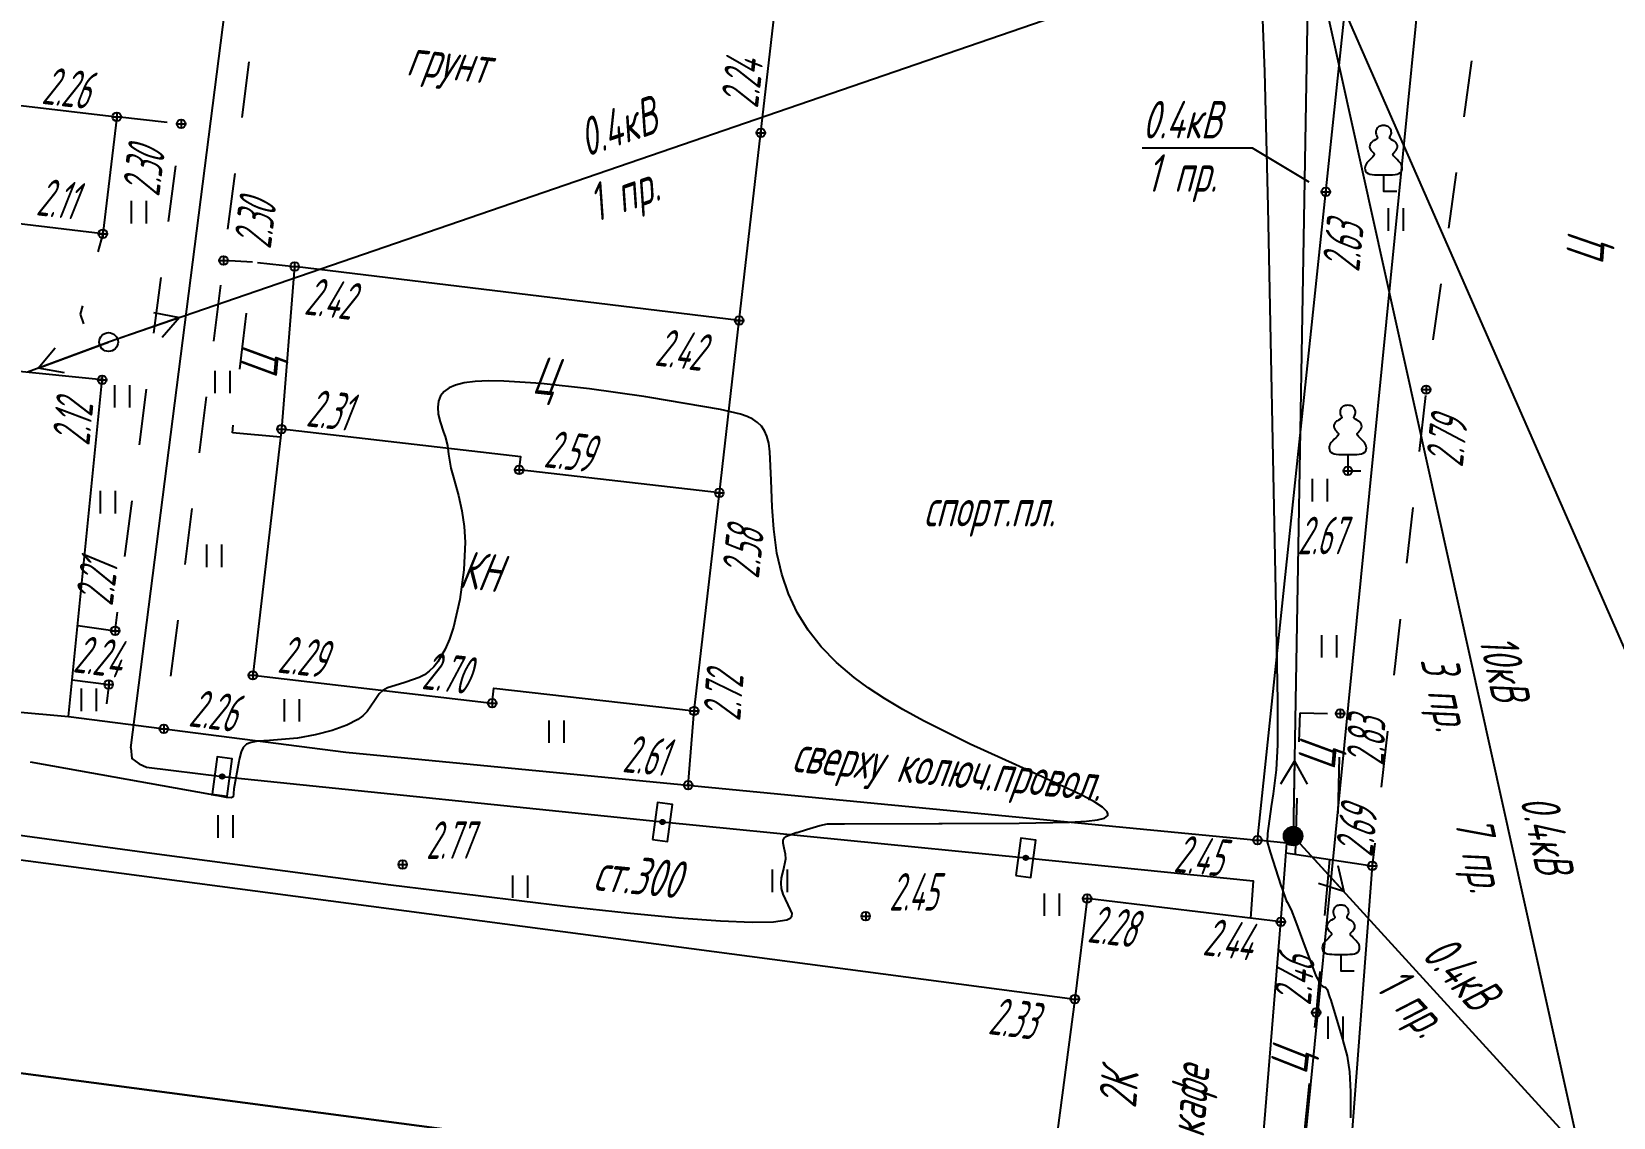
# Model space of a CAD drawing. Extents: x 1233805 to 1234355, y 654698 to 655114.
# Drawn here: x 1233911.2 to 1233953.33, y 654887.47 to 654916.4 of the extents above; entities that cross this region are included whole.
import ezdxf

# ---------------------------------------------------------------- set-up
doc = ezdxf.new("R2010")
doc.units = 0
doc.linetypes.add('ИИDash_05_15', pattern=[2, 0.5, -1.5])
doc.linetypes.add('ИИDash_15_15', pattern=[3, 1.5, -1.5])
for name, color, linetype, lineweight in [('ИИ_ГОРИЗОНТАЛИ_ОСН', 32, 'Continuous', 25), ('ИИ_ДОРОГИ_АД', 7, 'Continuous', 25), ('ИИ_ЛЭП_ВН', 250, 'Continuous', 25), ('ИИ_ЛЭП_НН', 250, 'Continuous', 25), ('ИИ_ОГРАДЫ', 7, 'Continuous', 25), ('ИИ_ОТМЕТКИ', 7, 'Continuous', 25), ('ИИ_СООРУЖЕНИЕ', 7, 'Continuous', 25), ('ИИ_СТРОЕНИЕ', 7, 'Continuous', 25), ('ИИ_ТЕПЛОТРАССА', 5, 'Continuous', 25), ('ИИ_УГОДЬЯ', 7, 'Continuous', 25)]:
    doc.layers.add(name, color=color, linetype=linetype, lineweight=lineweight)
doc.styles.add('VNIPISIMPLEXCUR', font='simplex.shx', dxfattribs={"width": 0.8, "oblique": 15})
doc.styles.add('ГОСТ 2.304 КУРСИВ', font='cs_gost2304.shx', dxfattribs={"oblique": 15})
doc.linetypes.add('ИИ054741_6', pattern='A,2,-0.5,[35,3dservice.shx,S=1,R=0,X=0,Y=0],-0.5,2', length=5)
doc.linetypes.add('ИИ054763', pattern='A,2.5,[23,3dservice.shx,S=0.85,R=45,X=0,Y=0],5,[23,3dservice.shx,S=0.85,R=225,X=0,Y=0],2.5', length=10)
doc.linetypes.add('ИИ251215', pattern='A,8,-0.6,["2Т",VNIPISIMPLEXCUR,S=2,R=0,X=0,Y=-1],-4.4,24', length=37)
doc.linetypes.add('ИИ251225', pattern='A,2,-2,3,-0.6,["2Т",VNIPISIMPLEXCUR,S=2,R=0,X=0,Y=-1],-4.4,3,-2,8,-2,8,-2,6', length=43)

# ---------------------------------------------------------------- blocks, each defined once
blk = doc.blocks.new('ИИ05401')
at = {"color": 0, "linetype": 'Continuous', "lineweight": 25}
for points in [[(-0.4, 1.2), (-0.4, 0)], [(0.4, 1.2), (0.4, 0)]]:
    blk.add_lwpolyline(points, dxfattribs=at)
blk = doc.blocks.new('ИИ053881')
at = {"color": 0, "linetype": 'Continuous', "lineweight": 25}
blk.add_lwpolyline([(0, 0.875), (0.129, 0.876), (0.342, 0.878), (0.479, 0.882), (0.614, 0.891), (0.726, 0.907), (0.816, 0.94), (0.906, 1), (0.956, 1.071), (0.983, 1.151), (0.991, 1.231), (0.986, 1.295), (0.963, 1.379), (0.932, 1.445), (0.884, 1.516), (0.798, 1.61), (0.719, 1.692), (0.646, 1.766), (0.575, 1.842), (0.536, 1.889), (0.511, 1.929), (0.501, 1.967), (0.504, 1.992), (0.518, 2.017), (0.545, 2.049), (0.608, 2.115), (0.679, 2.198), (0.732, 2.29), (0.745, 2.372), (0.736, 2.444), (0.709, 2.515), (0.672, 2.575), (0.633, 2.617), (0.596, 2.646), (0.548, 2.678), (0.495, 2.709), (0.408, 2.76), (0.363, 2.789), (0.336, 2.812), (0.324, 2.831), (0.321, 2.846), (0.325, 2.865), (0.335, 2.89), (0.353, 2.928), (0.372, 2.968), (0.4, 3.034), (0.413, 3.103), (0.412, 3.19), (0.398, 3.247), (0.363, 3.319), (0.32, 3.377), (0.284, 3.414), (0.246, 3.444), (0.181, 3.476), (0.125, 3.489), (0.07, 3.496), (0, 3.5), (-0.07, 3.496), (-0.125, 3.489), (-0.181, 3.476), (-0.246, 3.444), (-0.284, 3.414), (-0.32, 3.377), (-0.363, 3.319), (-0.398, 3.247), (-0.412, 3.19), (-0.413, 3.103), (-0.4, 3.034), (-0.372, 2.968), (-0.353, 2.928), (-0.335, 2.89), (-0.325, 2.865), (-0.321, 2.846), (-0.324, 2.831), (-0.336, 2.812), (-0.363, 2.789), (-0.408, 2.76), (-0.495, 2.709), (-0.548, 2.678), (-0.596, 2.646), (-0.633, 2.617), (-0.672, 2.575), (-0.709, 2.515), (-0.736, 2.444), (-0.745, 2.372), (-0.732, 2.29), (-0.679, 2.198), (-0.608, 2.115), (-0.545, 2.049), (-0.518, 2.017), (-0.504, 1.992), (-0.501, 1.967), (-0.511, 1.929), (-0.536, 1.889), (-0.575, 1.842), (-0.646, 1.766), (-0.719, 1.692), (-0.798, 1.61), (-0.884, 1.516), (-0.932, 1.445), (-0.963, 1.379), (-0.986, 1.295), (-0.991, 1.231), (-0.983, 1.151), (-0.956, 1.071), (-0.906, 1), (-0.816, 0.94), (-0.726, 0.907), (-0.614, 0.891), (-0.479, 0.882), (-0.342, 0.878), (-0.129, 0.876)], close=True, dxfattribs=at)
blk.add_lwpolyline([(0, 0.875), (0, 0), (0.7, 0)], dxfattribs=at)
blk = doc.blocks.new('ИИ0510611')
at = {"color": 0, "linetype": 'Continuous', "lineweight": 25}
blk.add_circle((0, 0), 0.5, dxfattribs=at)
blk = doc.blocks.new('ИИ051144')
at = {"color": 0, "linetype": 'Continuous', "lineweight": 25, "flags": 128}
for points in [[(4, 0), (0, 0)], [(2.775, 0.707), (4, 0), (2.775, -0.707)]]:
    blk.add_lwpolyline(points, dxfattribs=at)
blk = doc.blocks.new('ИИ051083')
h = blk.add_hatch(color=0)
edge = h.paths.add_edge_path()
edge.add_arc((0, 0), 0.12, 0, 360)
at = {"color": 0}
blk.add_lwpolyline([(-0.4, -1), (0.4, -1), (0.4, 1), (-0.4, 1)], close=True, dxfattribs=at)
blk.add_circle((0, 0), 0.12, dxfattribs=at)
blk = doc.blocks.new('ИИ0510711')
at = {"linetype": 'Continuous', "lineweight": 25}
h = blk.add_hatch(color=0, dxfattribs=at)
edge = h.paths.add_edge_path()
edge.add_arc((0, 0), 0.5, 0, 360)
at = {"color": 0, "linetype": 'Continuous', "lineweight": 25}
blk.add_circle((0, 0), 0.5, dxfattribs=at)
blk = doc.blocks.new('PICKET')
at = {"color": 0, "linetype": 'Continuous', "lineweight": 25}
for p, q in [((-0.23, 0), (0.23, 0)), ((0, 0.23), (0, -0.23))]:
    blk.add_line(p, q, dxfattribs=at)
blk.add_circle((0, 0), 0.23, dxfattribs=at)
at = {"color": 0, "linetype": 'Continuous', "style": 'VNIPISIMPLEXCUR', "oblique": 15, "width": 0.8}
blk.add_attdef('OTMETKA', (1.25, 0.3), '', height=2, dxfattribs=at)
at = {"color": 8, "linetype": 'Continuous', "style": 'VNIPISIMPLEXCUR', "oblique": 15, "width": 0.8, "flags": 1}
blk.add_attdef('NOMER', (1.25, -2.7), '', height=2, dxfattribs=at)

msp = doc.modelspace()

# ---------------------------------------------------------------- linework, layer by layer
at = {"layer": 'ИИ_ГОРИЗОНТАЛИ_ОСН', "elevation": 2.5, "flags": 128}
for points in [[(1233943.943, 654917.877), (1233944.039, 654915.339), (1233944.134, 654911.732), (1233944.334, 654901.5), (1233944.383, 654898.561), (1233944.383, 654897.394), (1233944.35, 654896.729), (1233944.271, 654896.088), (1233944.221, 654895.754), (1233944.119, 654895.033), (1233944.114, 654894.809), (1233944.175, 654894.592), (1233944.194, 654894.537), (1233944.479, 654893.648), (1233944.508, 654893.557), (1233944.618, 654893.247), (1233944.642, 654893.206), (1233944.748, 654892.999), (1233944.871, 654892.694), (1233945.051, 654892.193), (1233945.41, 654891.238), (1233945.54, 654891.003), (1233945.595, 654890.95), (1233945.651, 654890.934), (1233945.667, 654890.933), (1233945.713, 654890.878), (1233945.784, 654890.655), (1233945.797, 654890.613), (1233946.127, 654889.522), (1233946.128, 654889.516), (1233946.241, 654889.1), (1233946.303, 654888.685), (1233946.333, 654888.146), (1233946.332, 654887.458)], [(1233906.458, 654895.595), (1233914.405, 654894.504), (1233920.774, 654893.665), (1233925.418, 654893.097), (1233927.069, 654892.917), (1233928.444, 654892.785), (1233929.548, 654892.702), (1233930.39, 654892.666), (1233930.966, 654892.676), (1233931.316, 654892.731), (1233931.408, 654892.774), (1233931.454, 654892.829), (1233931.456, 654892.896), (1233931.413, 654892.993), (1233931.413, 654892.994), (1233931.217, 654893.413), (1233931.175, 654893.568), (1233931.163, 654893.71), (1233931.179, 654893.854), (1233931.228, 654894.05), (1233931.289, 654894.354), (1233931.28, 654894.481), (1233931.245, 654894.644), (1233931.217, 654894.772), (1233931.218, 654894.85), (1233931.246, 654894.91), (1233931.307, 654894.959), (1233931.567, 654895.055), (1233931.59, 654895.062), (1233931.84, 654895.139), (1233932.201, 654895.248), (1233932.405, 654895.285), (1233932.856, 654895.292), (1233935.368, 654895.297), (1233935.458, 654895.297), (1233937.51, 654895.307), (1233938.844, 654895.335), (1233939.298, 654895.358), (1233939.593, 654895.392), (1233939.78, 654895.443), (1233939.864, 654895.513), (1233939.87, 654895.558), (1233939.849, 654895.609), (1233939.728, 654895.731), (1233939.499, 654895.881), (1233939.16, 654896.063), (1233937.884, 654896.646), (1233936.203, 654897.41), (1233934.954, 654898.034), (1233934.409, 654898.335), (1233933.921, 654898.626), (1233933.488, 654898.91), (1233933.109, 654899.187), (1233932.64, 654899.585), (1233932.231, 654900.007), (1233931.882, 654900.452), (1233931.591, 654900.923), (1233931.36, 654901.415), (1233931.182, 654901.94), (1233931.054, 654902.502), (1233930.969, 654903.139), (1233930.926, 654903.727), (1233930.902, 654904.45), (1233930.868, 654905.2), (1233930.835, 654905.436), (1233930.786, 654905.623), (1233930.724, 654905.764), (1233930.642, 654905.885), (1233930.539, 654905.987), (1233930.413, 654906.074), (1233930.264, 654906.145), (1233930.082, 654906.207), (1233929.549, 654906.327), (1233927.67, 654906.653), (1233927.56, 654906.671), (1233927.508, 654906.68), (1233926.064, 654906.881), (1233924.772, 654907.026), (1233923.78, 654907.088), (1233923.368, 654907.091), (1233923.016, 654907.074), (1233922.724, 654907.037), (1233922.493, 654906.98), (1233922.324, 654906.907), (1233922.192, 654906.812), (1233922.097, 654906.694), (1233922.04, 654906.553), (1233922.02, 654906.392), (1233922.034, 654906.207), (1233922.082, 654905.997), (1233922.173, 654905.723), (1233922.213, 654905.606), (1233922.278, 654905.37), (1233922.307, 654905.137), (1233922.366, 654904.767), (1233922.439, 654904.516), (1233922.574, 654904.04), (1233922.663, 654903.625), (1233922.721, 654903.21), (1233922.746, 654902.794), (1233922.718, 654902.056), (1233922.61, 654901.265), (1233922.437, 654900.527), (1233922.333, 654900.21), (1233922.221, 654899.942), (1233922.024, 654899.604), (1233921.913, 654899.469), (1233921.792, 654899.353), (1233921.664, 654899.26), (1233921.523, 654899.184), (1233921.169, 654899.065), (1233921.112, 654899.05), (1233920.682, 654898.915), (1233920.553, 654898.842), (1233920.455, 654898.755), (1233920.333, 654898.566), (1233920.138, 654898.278), (1233920.025, 654898.168), (1233919.893, 654898.072), (1233919.598, 654897.92), (1233919.209, 654897.779), (1233918.752, 654897.658), (1233918.28, 654897.571), (1233917.536, 654897.509), (1233917.225, 654897.489), (1233917.047, 654897.46), (1233916.923, 654897.408), (1233916.838, 654897.326), (1233916.782, 654897.209), (1233916.734, 654897.007), (1233916.733, 654897.002), (1233916.722, 654896.949), (1233916.589, 654896.225), (1233916.58, 654896.096), (1233916.579, 654896.078), (1233916.567, 654896.005), (1233916.516, 654895.984), (1233916.397, 654895.993), (1233916.213, 654896.023), (1233915.988, 654896.065), (1233915.971, 654896.068), (1233915.971, 654896.068), (1233911.176, 654896.931)]]:
    msp.add_lwpolyline(points, dxfattribs=at)
at = {"layer": 'ИИ_ДОРОГИ_АД', "linetype": 'ИИDash_15_15', "flags": 128}
for points in [[(1233929.364, 654930.895), (1233928.096, 654920.256), (1233917.733, 654921.406), (1233914.725, 654897.823)], [(1233949.962, 654918.59), (1233948.346, 654906.858), (1233946.912, 654894.171)], [(1233912.429, 654900.576), (1233913.425, 654900.435), (1233915.188, 654913.94), (1233913.468, 654914.127)], [(1233917.087, 654910.256), (1233916.316, 654910.297)], [(1233917.832, 654905.593), (1233916.549, 654905.705), (1233917.087, 654910.256), (1233918.208, 654910.142)], [(1233912.285, 654899.129), (1233913.254, 654899.005), (1233913.139, 654898.028)], [(1233944.864, 654894.477), (1233944.988, 654898.245), (1233946.058, 654898.227), (1233945.962, 654894.313)], [(1233945.77, 654894.342), (1233945.416, 654890.264), (1233944.336, 654879.351)]]:
    msp.add_lwpolyline(points, dxfattribs=at)
at = {"layer": 'ИИ_ДОРОГИ_АД', "flags": 128}
msp.add_lwpolyline([(1233944.613, 654894.515), (1233946.912, 654894.171), (1233946.261, 654885.619), (1233945.781, 654879.219)], dxfattribs=at)
at = {"layer": 'ИИ_ЛЭП_ВН', "flags": 128}
msp.add_lwpolyline([(1233959.103, 655036.201), (1233949.847, 654978.253), (1233945.218, 654919.13), (1233958.083, 654861.007)], dxfattribs=at)
at = {"layer": 'ИИ_ЛЭП_НН', "flags": 128}
for points in [[(1233945.218, 654919.13), (1233913.253, 654908.127), (1233911.094, 654907.32)], [(1233945.218, 654919.13), (1233944.802, 654894.963), (1233965.996, 654871.74)], [(1233945.218, 654919.13), (1233965.996, 654871.74)], [(1233945.235, 654912.386), (1233943.72, 654913.295), (1233940.783, 654913.295)]]:
    msp.add_lwpolyline(points, dxfattribs=at)
at = {"layer": 'ИИ_ОГРАДЫ', "linetype": 'ИИ054763', "flags": 128}
for points in [[(1233912.187, 654898.15), (1233919.57, 654897.199), (1233943.856, 654894.854), (1233948.88, 654942.547), (1233953.034, 654980.504), (1233954.746, 654995.55), (1233954.265, 654995.602), (1233939.404, 654997.193), (1233939.634, 654999.091)], [(1233930.047, 654908.701), (1233931.926, 654924.995), (1233946.811, 654922.911)]]:
    msp.add_lwpolyline(points, dxfattribs=at)
at = {"layer": 'ИИ_ОГРАДЫ', "linetype": 'ИИ054741_6'}
for points in [[(1233929.52, 654904.109), (1233930.047, 654908.701), (1233918.208, 654910.142), (1233917.857, 654905.809)], [(1233928.691, 654896.318), (1233928.846, 654898.296)], [(1233944.474, 654892.675), (1233944.633, 654894.775), (1233943.856, 654894.854)]]:
    msp.add_lwpolyline(points, dxfattribs=at)
at = {"layer": 'ИИ_СТРОЕНИЕ'}
for points in [[(1233907.222, 654914.865), (1233913.468, 654914.127), (1233913.099, 654911.014), (1233906.854, 654911.752)], [(1233905.999, 654907.827), (1233905.099, 654898.789), (1233912.187, 654898.15), (1233913.08, 654907.122)], [(1233928.846, 654898.296), (1233929.52, 654904.109), (1233924.188, 654904.718), (1233924.229, 654905.07), (1233917.857, 654905.809), (1233917.096, 654899.246), (1233923.468, 654898.507), (1233923.514, 654898.905), (1233928.846, 654898.296)], [(1233848.423, 654896.908), (1233849.162, 654902.496), (1233938.99, 654890.62), (1233938.251, 654885.032)], [(1233848.423, 654896.908), (1233938.251, 654885.032), (1233937.97, 654882.906), (1233937.795, 654881.581), (1233936.487, 654871.691), (1233846.659, 654883.567)], [(1233938.99, 654890.62), (1233938.251, 654885.032), (1233937.97, 654882.906), (1233939.437, 654882.72), (1233941.705, 654882.433), (1233943.625, 654882.19), (1233944.474, 654892.675), (1233939.317, 654893.296)]]:
    msp.add_lwpolyline(points, close=True, dxfattribs=at)
at = {"layer": 'ИИ_ТЕПЛОТРАССА', "linetype": 'ИИ251225', "flags": 128}
for points in [[(1233913.842, 654897.31), (1233916.828, 654920.698), (1233930.034, 654983.035)], [(1233942.251, 654857.814), (1233952.777, 654963.999)]]:
    msp.add_lwpolyline(points, dxfattribs=at)
at = {"layer": 'ИИ_ТЕПЛОТРАССА', "linetype": 'ИИ251215', "flags": 128}
msp.add_lwpolyline([(1233913.842, 654897.31), (1233913.871, 654897.03), (1233914.064, 654896.888), (1233914.258, 654896.796), (1233916.277, 654896.551), (1233928.006, 654895.339), (1233937.682, 654894.385), (1233943.74, 654893.771), (1233943.691, 654893.143), (1233943.668, 654892.772)], dxfattribs=at)
at = {"layer": 'ИИ_УГОДЬЯ', "linetype": 'ИИDash_05_15', "flags": 128}
msp.add_lwpolyline([(1233913.099, 654911.014), (1233912.494, 654908.867), (1233913.08, 654907.122)], dxfattribs=at)

# ---------------------------------------------------------------- block references
at = {"layer": 'ИИ_ЛЭП_НН'}
for p, xscale, yscale, zscale, rotation in [((1233913.253, 654908.127), 0.4999999999999994, 0.4999999999999994, 0.4999999999999994, 18.99491316161112), ((1233913.253, 654908.127), 0.4999999999999997, 0.4999999999999997, 0.4999999999999997, 200.4985525524628), ((1233944.802, 654894.963), 0.4999999999999997, 0.4999999999999997, 0.4999999999999997, 89.01282474866113), ((1233944.802, 654894.963), 0.4999999999999997, 0.4999999999999997, 0.4999999999999997, 312.3850578222599)]:
    msp.add_blockref('ИИ051144', p, dxfattribs=dict(at, xscale=xscale, yscale=yscale, zscale=zscale, rotation=rotation))
at = {"layer": 'ИИ_ЛЭП_НН', "xscale": 0.5, "yscale": 0.5, "zscale": 0.5}
for name, p in [('ИИ0510611', (1233913.253, 654908.127, 3.655)), ('ИИ0510711', (1233944.802, 654894.963))]:
    msp.add_blockref(name, p, dxfattribs=at)
at = {"layer": 'ИИ_ОТМЕТКИ'}
ref = msp.add_blockref('PICKET', (1233930.624, 654913.703, 2.24), dxfattribs=dict(at, xscale=0.5, yscale=0.5, zscale=0.5))
ref.add_attrib('OTMETKA', '2.24', (1233930.546, 654914.341, 2.24), dxfattribs={"layer": '0', "color": 0, "linetype": 'Continuous', "height": 1, "rotation": 83.423, "style": 'ГОСТ 2.304 КУРСИВ', "oblique": 15, "width": 0.65})
ref = msp.add_blockref('PICKET', (1233913.468, 654914.127, 2.26), dxfattribs=dict(at, xscale=0.5, yscale=0.5, zscale=0.5))
ref.add_attrib('OTMETKA', '2.26', (1233911.452, 654914.478, 2.26), dxfattribs={"layer": '0', "color": 0, "linetype": 'Continuous', "height": 1, "rotation": 353.2565, "style": 'ГОСТ 2.304 КУРСИВ', "oblique": 15, "width": 0.65})
ref = msp.add_blockref('PICKET', (1233915.188, 654913.94, 2.303), dxfattribs=dict(at, xscale=0.5, yscale=0.5, zscale=0.5))
ref.add_attrib('OTMETKA', '2.30', (1233914.598, 654911.984, 2.303), dxfattribs={"layer": '0', "color": 0, "linetype": 'Continuous', "height": 1, "rotation": 82.5638, "style": 'ГОСТ 2.304 КУРСИВ', "oblique": 15, "width": 0.65})
ref = msp.add_blockref('PICKET', (1233913.099, 654911.014, 2.108), dxfattribs=dict(at, xscale=0.5, yscale=0.5, zscale=0.5))
ref.add_attrib('OTMETKA', '2.11', (1233911.302, 654911.51, 2.108), dxfattribs={"layer": '0', "color": 0, "linetype": 'Continuous', "height": 1, "rotation": 353.2565, "style": 'ГОСТ 2.304 КУРСИВ', "oblique": 15, "width": 0.65})
ref = msp.add_blockref('PICKET', (1233916.316, 654910.297, 2.305), dxfattribs=dict(at, xscale=0.5, yscale=0.5, zscale=0.5))
ref.add_attrib('OTMETKA', '2.30', (1233917.569, 654910.588, 2.305), dxfattribs={"layer": '0', "color": 0, "linetype": 'Continuous', "height": 1, "rotation": 82.7305, "style": 'ГОСТ 2.304 КУРСИВ', "oblique": 15, "width": 0.65})
ref = msp.add_blockref('PICKET', (1233945.675, 654912.128, 2.629), dxfattribs=dict(at, xscale=0.5, yscale=0.5, zscale=0.5))
ref.add_attrib('OTMETKA', '2.63', (1233946.562, 654909.978, 2.629), dxfattribs={"layer": '0', "color": 0, "linetype": 'Continuous', "height": 1, "rotation": 83.9866, "style": 'ГОСТ 2.304 КУРСИВ', "oblique": 15, "width": 0.65})
ref = msp.add_blockref('PICKET', (1233918.208, 654910.142, 2.416), dxfattribs=dict(at, xscale=0.5, yscale=0.5, zscale=0.5))
ref.add_attrib('OTMETKA', '2.42', (1233918.443, 654908.867, 2.416), dxfattribs={"layer": '0', "color": 0, "linetype": 'Continuous', "height": 1, "rotation": 353.0624, "style": 'ГОСТ 2.304 КУРСИВ', "oblique": 15, "width": 0.65})
ref = msp.add_blockref('PICKET', (1233930.047, 654908.701, 2.416), dxfattribs=dict(at, xscale=0.5, yscale=0.5, zscale=0.5))
ref.add_attrib('OTMETKA', '2.42', (1233927.781, 654907.505, 2.416), dxfattribs={"layer": '0', "color": 0, "linetype": 'Continuous', "height": 1, "rotation": 353.0624, "style": 'ГОСТ 2.304 КУРСИВ', "oblique": 15, "width": 0.65})
ref = msp.add_blockref('PICKET', (1233913.08, 654907.122, 2.121), dxfattribs=dict(at, xscale=0.5, yscale=0.5, zscale=0.5))
ref.add_attrib('OTMETKA', '2.12', (1233912.737, 654905.348, 2.121), dxfattribs={"layer": '0', "color": 0, "linetype": 'Continuous', "height": 1, "rotation": 84.3168, "style": 'ГОСТ 2.304 КУРСИВ', "oblique": 15, "width": 0.65})
ref = msp.add_blockref('PICKET', (1233948.346, 654906.858, 2.794), dxfattribs=dict(at, xscale=0.5, yscale=0.5, zscale=0.5))
ref.add_attrib('OTMETKA', '2.79', (1233949.319, 654904.774, 2.794), dxfattribs={"layer": '0', "color": 0, "linetype": 'Continuous', "height": 1, "rotation": 83.5552, "style": 'ГОСТ 2.304 КУРСИВ', "oblique": 15, "width": 0.65})
ref = msp.add_blockref('PICKET', (1233917.857, 654905.809, 2.31), dxfattribs=dict(at, xscale=0.5, yscale=0.5, zscale=0.5))
ref.add_attrib('OTMETKA', '2.31', (1233918.495, 654905.886, 2.31), dxfattribs={"layer": '0', "color": 0, "linetype": 'Continuous', "height": 1, "rotation": 353.3875, "style": 'ГОСТ 2.304 КУРСИВ', "oblique": 15, "width": 0.65})
ref = msp.add_blockref('PICKET', (1233924.188, 654904.718, 2.586), dxfattribs=dict(at, xscale=0.5, yscale=0.5, zscale=0.5))
ref.add_attrib('OTMETKA', '2.59', (1233924.826, 654904.796, 2.586), dxfattribs={"layer": '0', "color": 0, "linetype": 'Continuous', "height": 1, "rotation": 353.4881, "style": 'ГОСТ 2.304 КУРСИВ', "oblique": 15, "width": 0.65})
ref = msp.add_blockref('PICKET', (1233946.26, 654904.692, 2.669), dxfattribs=dict(at, xscale=0.5, yscale=0.5, zscale=0.5))
ref.add_attrib('OTMETKA', '2.67', (1233944.922, 654902.472, 2.669), dxfattribs={"layer": '0', "color": 0, "linetype": 'Continuous', "height": 1, "style": 'ГОСТ 2.304 КУРСИВ', "oblique": 15, "width": 0.65})
ref = msp.add_blockref('PICKET', (1233929.52, 654904.109, 2.577), dxfattribs=dict(at, xscale=0.5, yscale=0.5, zscale=0.5))
ref.add_attrib('OTMETKA', '2.58', (1233930.569, 654901.803, 2.577), dxfattribs={"layer": '0', "color": 0, "linetype": 'Continuous', "height": 1, "rotation": 83.3875, "style": 'ГОСТ 2.304 КУРСИВ', "oblique": 15, "width": 0.65})
ref = msp.add_blockref('PICKET', (1233913.425, 654900.435, 2.212), dxfattribs=dict(at, xscale=0.5, yscale=0.5, zscale=0.5))
ref.add_attrib('OTMETKA', '2.21', (1233913.357, 654901.074, 2.212), dxfattribs={"layer": '0', "color": 0, "linetype": 'Continuous', "height": 1, "rotation": 82.5638, "style": 'ГОСТ 2.304 КУРСИВ', "oblique": 15, "width": 0.65})
ref = msp.add_blockref('PICKET', (1233913.254, 654899.005, 2.244), dxfattribs=dict(at, xscale=0.5, yscale=0.5, zscale=0.5))
ref.add_attrib('OTMETKA', '2.24', (1233912.284, 654899.333, 2.244), dxfattribs={"layer": '0', "color": 0, "linetype": 'Continuous', "height": 1, "rotation": 352.6974, "style": 'ГОСТ 2.304 КУРСИВ', "oblique": 15, "width": 0.65})
ref = msp.add_blockref('PICKET', (1233917.096, 654899.246, 2.294), dxfattribs=dict(at, xscale=0.5, yscale=0.5, zscale=0.5))
ref.add_attrib('OTMETKA', '2.29', (1233917.734, 654899.323, 2.294), dxfattribs={"layer": '0', "color": 0, "linetype": 'Continuous', "height": 1, "rotation": 353.3875, "style": 'ГОСТ 2.304 КУРСИВ', "oblique": 15, "width": 0.65})
ref = msp.add_blockref('PICKET', (1233923.468, 654898.507, 2.697), dxfattribs=dict(at, xscale=0.5, yscale=0.5, zscale=0.5))
ref.add_attrib('OTMETKA', '2.70', (1233921.575, 654898.885, 2.697), dxfattribs={"layer": '0', "color": 0, "linetype": 'Continuous', "height": 1, "rotation": 353.3875, "style": 'ГОСТ 2.304 КУРСИВ', "oblique": 15, "width": 0.65})
ref = msp.add_blockref('PICKET', (1233928.846, 654898.296, 2.717), dxfattribs=dict(at, xscale=0.5, yscale=0.5, zscale=0.5))
ref.add_attrib('OTMETKA', '2.72', (1233930.075, 654898.013, 2.717), dxfattribs={"layer": '0', "color": 0, "linetype": 'Continuous', "height": 1, "rotation": 85.5205, "style": 'ГОСТ 2.304 КУРСИВ', "oblique": 15, "width": 0.65})
ref = msp.add_blockref('PICKET', (1233914.725, 654897.823, 2.256), dxfattribs=dict(at, xscale=0.5, yscale=0.5, zscale=0.5))
ref.add_attrib('OTMETKA', '2.26', (1233915.364, 654897.892, 2.256), dxfattribs={"layer": '0', "color": 0, "linetype": 'Continuous', "height": 1, "rotation": 352.6596, "style": 'ГОСТ 2.304 КУРСИВ', "oblique": 15, "width": 0.65})
ref = msp.add_blockref('PICKET', (1233946.058, 654898.227, 2.832), dxfattribs=dict(at, xscale=0.5, yscale=0.5, zscale=0.5))
ref.add_attrib('OTMETKA', '2.83', (1233947.233, 654896.819, 2.832), dxfattribs={"layer": '0', "color": 0, "linetype": 'Continuous', "height": 1, "rotation": 88.5924, "style": 'ГОСТ 2.304 КУРСИВ', "oblique": 15, "width": 0.65})
ref = msp.add_blockref('PICKET', (1233928.691, 654896.318, 2.615), dxfattribs=dict(at, xscale=0.5, yscale=0.5, zscale=0.5))
ref.add_attrib('OTMETKA', '2.61', (1233926.922, 654896.67, 2.615), dxfattribs={"layer": '0', "color": 0, "linetype": 'Continuous', "height": 1, "rotation": 354.4841, "style": 'ГОСТ 2.304 КУРСИВ', "oblique": 15, "width": 0.65})
ref = msp.add_blockref('PICKET', (1233946.912, 654894.171, 2.69), dxfattribs=dict(at, xscale=0.5, yscale=0.5, zscale=0.5))
ref.add_attrib('OTMETKA', '2.69', (1233946.917, 654894.388, 2.69), dxfattribs={"layer": '0', "color": 0, "linetype": 'Continuous', "height": 1, "rotation": 83.5552, "style": 'ГОСТ 2.304 КУРСИВ', "oblique": 15, "width": 0.65})
ref = msp.add_blockref('PICKET', (1233921.085, 654894.206, 2.771), dxfattribs=dict(at, xscale=0.5, yscale=0.5, zscale=0.5))
ref.add_attrib('OTMETKA', '2.77', (1233921.71, 654894.356, 2.771), dxfattribs={"layer": '0', "color": 0, "linetype": 'Continuous', "height": 1, "style": 'ГОСТ 2.304 КУРСИВ', "oblique": 15, "width": 0.65})
ref = msp.add_blockref('PICKET', (1233943.856, 654894.854, 2.45), dxfattribs=dict(at, xscale=0.5, yscale=0.5, zscale=0.5))
ref.add_attrib('OTMETKA', '2.45', (1233941.607, 654894.006, 2.45), dxfattribs={"layer": '0', "color": 0, "linetype": 'Continuous', "height": 1, "rotation": 354.4841, "style": 'ГОСТ 2.304 КУРСИВ', "oblique": 15, "width": 0.65})
ref = msp.add_blockref('PICKET', (1233933.418, 654892.827, 2.447), dxfattribs=dict(at, xscale=0.5, yscale=0.5, zscale=0.5))
ref.add_attrib('OTMETKA', '2.45', (1233934.043, 654892.977, 2.447), dxfattribs={"layer": '0', "color": 0, "linetype": 'Continuous', "height": 1, "style": 'ГОСТ 2.304 КУРСИВ', "oblique": 15, "width": 0.65})
ref = msp.add_blockref('PICKET', (1233939.317, 654893.296, 2.276), dxfattribs=dict(at, xscale=0.5, yscale=0.5, zscale=0.5))
ref.add_attrib('OTMETKA', '2.28', (1233939.306, 654892.138, 2.276), dxfattribs={"layer": '0', "color": 0, "linetype": 'Continuous', "height": 1, "rotation": 353.1306, "style": 'ГОСТ 2.304 КУРСИВ', "oblique": 15, "width": 0.65})
ref = msp.add_blockref('PICKET', (1233944.474, 654892.675, 2.435), dxfattribs=dict(at, xscale=0.5, yscale=0.5, zscale=0.5))
ref.add_attrib('OTMETKA', '2.44', (1233942.375, 654891.794, 2.435), dxfattribs={"layer": '0', "color": 0, "linetype": 'Continuous', "height": 1, "rotation": 353.1306, "style": 'ГОСТ 2.304 КУРСИВ', "oblique": 15, "width": 0.65})
ref = msp.add_blockref('PICKET', (1233945.416, 654890.264, 2.458), dxfattribs=dict(at, xscale=0.5, yscale=0.5, zscale=0.5))
ref.add_attrib('OTMETKA', '2.46', (1233945.273, 654890.436, 2.458), dxfattribs={"layer": '0', "color": 0, "linetype": 'Continuous', "height": 1, "rotation": 85.0334, "style": 'ГОСТ 2.304 КУРСИВ', "oblique": 15, "width": 0.65})
ref = msp.add_blockref('PICKET', (1233938.99, 654890.62, 2.325), dxfattribs=dict(at, xscale=0.5, yscale=0.5, zscale=0.5))
ref.add_attrib('OTMETKA', '2.33', (1233936.661, 654889.692, 2.325), dxfattribs={"layer": '0', "color": 0, "linetype": 'Continuous', "height": 1, "rotation": 352.4686, "style": 'ГОСТ 2.304 КУРСИВ', "oblique": 15, "width": 0.65})
at = {"layer": 'ИИ_ТЕПЛОТРАССА', "color": 7, "xscale": 0.4999999999999997, "yscale": 0.4999999999999997, "zscale": 0.4999999999999997, "rotation": 352.260370177566}
for p in [(1233916.277, 654896.551), (1233928.006, 654895.339), (1233937.682, 654894.385)]:
    msp.add_blockref('ИИ051083', p, dxfattribs=at)
at = {"layer": 'ИИ_УГОДЬЯ', "xscale": 0.5, "yscale": 0.5, "zscale": 0.5}
for name, p in [('ИИ053881', (1233947.213, 654912.145, -11.67)), ('ИИ05401', (1233914.049, 654911.286)), ('ИИ05401', (1233947.535, 654911.094)), ('ИИ05401', (1233916.284, 654906.762)), ('ИИ05401', (1233913.608, 654906.379)), ('ИИ053881', (1233946.26, 654904.692, -11.67)), ('ИИ05401', (1233945.512, 654903.88)), ('ИИ05401', (1233913.23, 654903.562)), ('ИИ05401', (1233916.063, 654902.132)), ('ИИ05401', (1233945.763, 654899.718)), ('ИИ05401', (1233912.725, 654898.293)), ('ИИ05401', (1233918.129, 654898.013)), ('ИИ05401', (1233925.176, 654897.445)), ('ИИ05401', (1233916.365, 654894.917)), ('ИИ05401', (1233924.214, 654893.315)), ('ИИ05401', (1233931.126, 654893.468)), ('ИИ05401', (1233938.371, 654892.834)), ('ИИ053881', (1233946.077, 654891.371, -11.67)), ('ИИ05401', (1233945.929, 654889.559))]:
    msp.add_blockref(name, p, dxfattribs=at)

# ---------------------------------------------------------------- texts
at = {"layer": 'ИИ_ДОРОГИ_АД', "style": 'ГОСТ 2.304 КУРСИВ', "oblique": 15, "width": 0.8}
for s, rotation, p in [('грунт', 353.9294, (1233921.169, 654915.241)), ('Ц', 85.962, (1233953.059, 654910.181)), ('Ц', 84.7916, (1233917.729, 654907.144)), ('Ц', 353.9294, (1233924.52, 654906.764)), ('Ц', 84.7916, (1233945.91, 654896.711)), ('Ц', 83.5114, (1233945.169, 654888.595))]:
    msp.add_text(s, height=1, rotation=rotation, dxfattribs=at).set_placement(p)
at = {"layer": 'ИИ_ЛЭП_ВН', "style": 'ГОСТ 2.304 КУРСИВ', "oblique": 15, "width": 0.8}
for s, p in [('10кВ', (1233949.754, 654900.203)), ('3 пр.', (1233948.187, 654899.657))]:
    msp.add_text(s, height=1, rotation=282.4802, dxfattribs=at).set_placement(p)
at = {"layer": 'ИИ_ЛЭП_НН', "style": 'ГОСТ 2.304 КУРСИВ', "oblique": 15, "width": 0.8}
for s, rotation, p in [('0.4кВ', 18.9949, (1233925.969, 654913.052)), ('1 пр.', 18.9949, (1233926.228, 654911.315)), ('0.4кВ', 282.4802, (1233950.847, 654895.942)), ('7 пр.', 282.4802, (1233949.098, 654895.359)), ('0.4кВ', 312.3851, (1233948.199, 654891.771)), ('1 пр.', 312.3851, (1233946.973, 654890.908))]:
    msp.add_text(s, height=1, rotation=rotation, dxfattribs=at).set_placement(p)
for s, p in [('0.4кВ', (1233940.783, 654913.552)), ('1 пр.', (1233940.899, 654912.13))]:
    msp.add_text(s, height=1, dxfattribs=at).set_placement(p)
at = {"layer": 'ИИ_ОГРАДЫ', "style": 'ГОСТ 2.304 КУРСИВ', "oblique": 15, "width": 0.8}
msp.add_text('сверху колюч.провол.', height=1, rotation=354.4841, dxfattribs=at).set_placement((1233931.438, 654896.68))
at = {"layer": 'ИИ_СООРУЖЕНИЕ', "style": 'ГОСТ 2.304 КУРСИВ', "oblique": 15, "width": 0.8}
msp.add_text('спорт.пл.', height=1, dxfattribs=at).set_placement((1233934.961, 654903.213))
at = {"layer": 'ИИ_СТРОЕНИЕ', "style": 'ГОСТ 2.304 КУРСИВ', "oblique": 15, "width": 0.8}
for s, rotation, p in [('КН', 352.8403, (1233922.569, 654901.589)), ('2К', 85.3717, (1233940.615, 654887.693)), ('кафе', 85.3717, (1233942.427, 654886.911))]:
    msp.add_text(s, height=1, rotation=rotation, dxfattribs=at).set_placement(p)
at = {"layer": 'ИИ_ТЕПЛОТРАССА', "color": 7, "style": 'ГОСТ 2.304 КУРСИВ', "oblique": 15, "width": 0.8}
msp.add_text('ст.300', height=1, rotation=354.3708, dxfattribs=at).set_placement((1233926.146, 654893.523))

doc.saveas('drawing.dxf')
